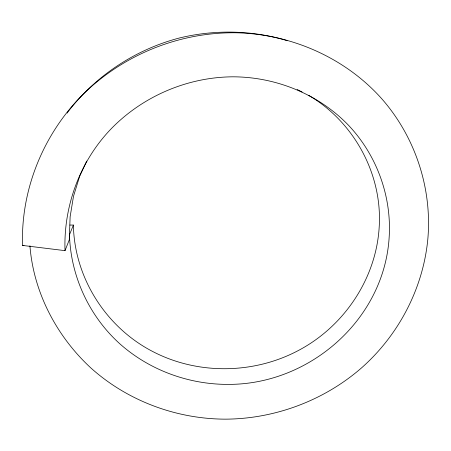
<?xml version="1.0" encoding="UTF-8"?>
<svg xmlns="http://www.w3.org/2000/svg" width="451" height="451" viewBox="0 0 451 451"><rect width="100%" height="100%" fill="white"/><g stroke="black" fill="none" stroke-linecap="round" stroke-linejoin="round"><path stroke-width="0.68" d="M86.705 161.075L79.63 176.352L73.49 196.309L70.13 216.745L69.285 239.802L65.017 250.649L22.55 245.429C20.701 189.927 43.087 134.883 81.964 95.426C122.424 55.016 179.086 31.959 236.273 32.782C290.963 34.017 344.818 57.536 381.45 98.419C415.292 136.726 432.441 188.744 427.779 239.661C422.925 288.99 398.368 335.448 361.257 368.14C323.993 400.46 275.29 418.753 225.979 419.154C176.612 419.165 127.565 400.973 90.798 367.898C56.657 336.345 33.504 292.349 29.924 245.756M65.017 250.649C63.428 205.763 80.148 160.821 111.448 128.501C143.001 96.198 187.334 77.222 232.496 76.817C275.82 76.788 318.913 94.22 348.911 125.694C376.827 155.398 391.756 196.478 389.168 237.181C384.28 319.173 310.265 384.156 229.215 384.387C189.335 384.771 149.58 370.339 119.763 343.747C89.146 316.089 70.593 276.018 69.488 234.757L73.383 225.066L69.905 225.06M67.171 113.071L67.943 111.893C95.527 75.858 135.097 49.683 178.951 38.109C213.825 29.563 250.655 30.082 285.179 40.038L287.118 40.77M22.55 245.429L23.948 245.31M297.158 89.507L302.052 91.987M308.777 95.398C354.249 122.136 382.736 174.684 379.167 227.462C376.049 278.56 344.372 325.797 299.498 349.903C254.601 374.251 198.062 375.176 152.697 351.504C105.991 327.398 74.387 277.76 73.383 225.066"/></g></svg>
